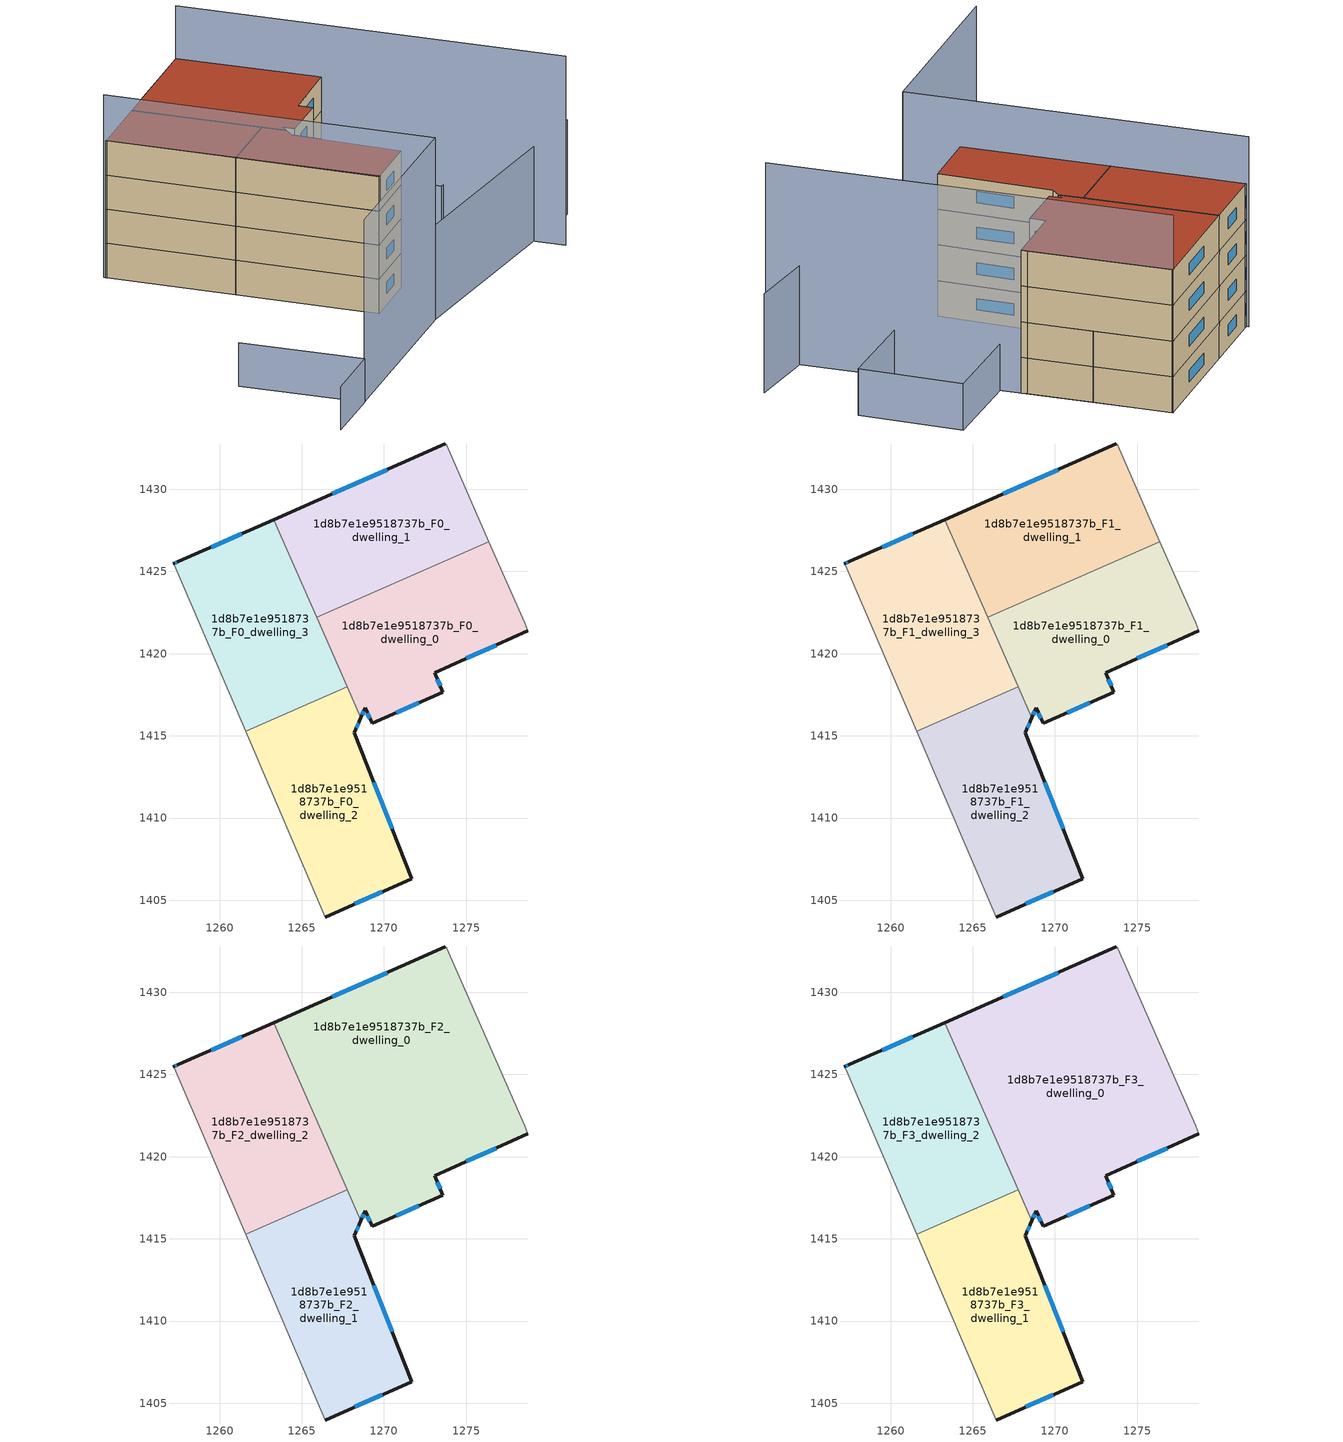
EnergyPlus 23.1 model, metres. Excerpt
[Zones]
1d8b7e1e9518737b_F0_dwelling_0
 floor ground (EU_floor_Construction): 1276.39,1426.8 1278.55,1421.87 1278.74,1421.39 1273.08,1418.84 1273.58,1417.64 1269.27,1415.76 1268.86,1416.7 1268.59,1416.09 1265.91,1422.21 z0
 wall outside (EU_wall_Construction): 1268.59,1416.09 1268.86,1416.7 1269.27,1415.76 1273.58,1417.64 1273.08,1418.84 1278.74,1421.39 z0:3
 wall to 1d8b7e1e9518737b_F0_dwelling_1 (EU_wall_Construction): 1276.39,1426.8 1265.91,1422.21 z0:3
 wall adiabatic (EU_wall_Construction): 1278.74,1421.39 1278.55,1421.87 1276.39,1426.8 z0:3
 wall to 1d8b7e1e9518737b_F0_dwelling_3 (EU_wall_Construction): 1265.91,1422.21 1267.77,1417.97 z0:3
 wall to 1d8b7e1e9518737b_F0_dwelling_2 (EU_wall_Construction): 1267.77,1417.97 1268.59,1416.09 z0:3
 window (EU_Window_Construction): 1269,1416.38 1269.13,1416.08 / 1268.68,1416.3 1268.77,1416.49 / 1275.01,1419.7 1276.82,1420.52 / 1273.41,1418.05 1273.25,1418.43 / 1270.74,1416.4 1272.12,1417 z1.02:1.98
1d8b7e1e9518737b_F0_dwelling_1
 floor ground (EU_floor_Construction): 1273.81,1432.68 1276.39,1426.8 1265.91,1422.21 1263.31,1428.15 1273.74,1432.75 z0
 wall outside (EU_wall_Construction): 1273.74,1432.75 1263.31,1428.15 z0:3
 wall adiabatic (EU_wall_Construction): 1276.39,1426.8 1273.81,1432.68 1273.74,1432.75 z0:3
 wall to 1d8b7e1e9518737b_F0_dwelling_3 (EU_wall_Construction): 1263.3,1428.15 1265.91,1422.21 z0:3
 window (EU_Window_Construction): 1270.19,1431.18 1266.85,1429.72 z1.02:1.98
1d8b7e1e9518737b_F0_dwelling_2
 floor ground (EU_floor_Construction): 1268.59,1416.09 1268.19,1415.18 1271.69,1406.33 1266.43,1403.98 1261.59,1415.27 1267.77,1417.97 z0
 wall outside (EU_wall_Construction): 1266.43,1403.98 1271.69,1406.33 1268.19,1415.18 1268.59,1416.09 z0:3
 wall to 1d8b7e1e9518737b_F0_dwelling_3 (EU_wall_Construction): 1267.77,1417.97 1261.59,1415.27 z0:3
 wall adiabatic (EU_wall_Construction): 1261.59,1415.27 1266.43,1403.98 z0:3
 window (EU_Window_Construction): 1268.33,1415.49 1268.46,1415.78 / 1270.5,1409.34 1269.38,1412.17 / 1268.22,1404.78 1269.9,1405.53 z1.02:1.98
1d8b7e1e9518737b_F0_dwelling_3
 floor ground (EU_floor_Construction): 1263.31,1428.15 1267.77,1417.97 1261.59,1415.27 1257.25,1425.4 1257.19,1425.46 1257.53,1425.61 z0
 wall outside (EU_wall_Construction): 1263.31,1428.15 1257.53,1425.61 1257.19,1425.46 z0:3
 wall adiabatic (EU_wall_Construction): 1257.19,1425.46 1257.25,1425.4 1261.59,1415.27 z0:3
 window (EU_Window_Construction): 1261.34,1427.29 1259.49,1426.47 / 1257.41,1425.56 1257.3,1425.51 z1.02:1.98
1d8b7e1e9518737b_F1_dwelling_0
 floor to 1d8b7e1e9518737b_F0_dwelling_0 (EU_floor_Construction): 1276.39,1426.8 1278.55,1421.87 1278.74,1421.39 1273.08,1418.84 1273.58,1417.64 1269.27,1415.76 1268.86,1416.7 1268.59,1416.09 1265.91,1422.21 z3
 wall outside (EU_wall_Construction): 1268.59,1416.09 1268.86,1416.7 1269.27,1415.76 1273.58,1417.64 1273.08,1418.84 1278.74,1421.39 z3:6
 wall to 1d8b7e1e9518737b_F1_dwelling_1 (EU_wall_Construction): 1276.39,1426.8 1265.91,1422.21 z3:6
 wall adiabatic (EU_wall_Construction): 1278.74,1421.39 1278.55,1421.87 1276.39,1426.8 z3:6
 wall to 1d8b7e1e9518737b_F1_dwelling_3 (EU_wall_Construction): 1265.91,1422.21 1267.77,1417.97 z3:6
 wall to 1d8b7e1e9518737b_F1_dwelling_2 (EU_wall_Construction): 1267.77,1417.97 1268.59,1416.09 z3:6
 window (EU_Window_Construction): 1269,1416.38 1269.13,1416.08 / 1268.68,1416.3 1268.77,1416.49 / 1275.01,1419.7 1276.82,1420.52 / 1273.41,1418.05 1273.25,1418.43 / 1270.74,1416.4 1272.12,1417 z4.02:4.98
1d8b7e1e9518737b_F1_dwelling_1
 floor to 1d8b7e1e9518737b_F0_dwelling_1 (EU_floor_Construction): 1273.81,1432.68 1276.39,1426.8 1265.91,1422.21 1263.31,1428.15 1273.74,1432.75 z3
 wall outside (EU_wall_Construction): 1273.74,1432.75 1263.31,1428.15 z3:6
 wall adiabatic (EU_wall_Construction): 1276.39,1426.8 1273.81,1432.68 1273.74,1432.75 z3:6
 wall to 1d8b7e1e9518737b_F1_dwelling_3 (EU_wall_Construction): 1263.3,1428.15 1265.91,1422.21 z3:6
 window (EU_Window_Construction): 1270.19,1431.18 1266.85,1429.72 z4.02:4.98
1d8b7e1e9518737b_F1_dwelling_2
 floor to 1d8b7e1e9518737b_F0_dwelling_2 (EU_floor_Construction): 1268.59,1416.09 1268.19,1415.18 1271.69,1406.33 1266.43,1403.98 1261.59,1415.27 1267.77,1417.97 z3
 wall outside (EU_wall_Construction): 1266.43,1403.98 1271.69,1406.33 1268.19,1415.18 1268.59,1416.09 z3:6
 wall to 1d8b7e1e9518737b_F1_dwelling_3 (EU_wall_Construction): 1267.77,1417.97 1261.59,1415.27 z3:6
 wall adiabatic (EU_wall_Construction): 1261.59,1415.27 1266.43,1403.98 z3:6
 window (EU_Window_Construction): 1268.33,1415.49 1268.46,1415.78 / 1270.5,1409.34 1269.38,1412.17 / 1268.22,1404.78 1269.9,1405.53 z4.02:4.98
1d8b7e1e9518737b_F1_dwelling_3
 floor to 1d8b7e1e9518737b_F0_dwelling_3 (EU_floor_Construction): 1263.31,1428.15 1267.77,1417.97 1261.59,1415.27 1257.25,1425.4 1257.19,1425.46 1257.53,1425.61 z3
 wall outside (EU_wall_Construction): 1263.31,1428.15 1257.53,1425.61 1257.19,1425.46 z3:6
 wall adiabatic (EU_wall_Construction): 1257.19,1425.46 1257.25,1425.4 1261.59,1415.27 z3:6
 window (EU_Window_Construction): 1261.34,1427.29 1259.49,1426.47 / 1257.41,1425.56 1257.3,1425.51 z4.02:4.98
1d8b7e1e9518737b_F2_dwelling_0
 floor to 1d8b7e1e9518737b_F1_dwelling_0 (EU_floor_Construction): 1276.39,1426.8 1278.55,1421.87 1278.74,1421.39 1273.08,1418.84 1273.58,1417.64 1269.27,1415.76 1268.86,1416.7 1268.59,1416.09 1265.91,1422.21 z6
 floor to 1d8b7e1e9518737b_F1_dwelling_1 (EU_floor_Construction): 1273.81,1432.68 1276.39,1426.8 1265.91,1422.21 1263.31,1428.15 1273.74,1432.75 z6
 wall outside (EU_wall_Construction): 1268.59,1416.09 1268.86,1416.7 1269.27,1415.76 1273.58,1417.64 1273.08,1418.84 1278.74,1421.39 / 1273.74,1432.75 1263.31,1428.15 z6:9
 wall adiabatic (EU_wall_Construction): 1278.74,1421.39 1278.55,1421.87 1273.81,1432.68 1273.74,1432.75 z6:9
 wall to 1d8b7e1e9518737b_F2_dwelling_2 (EU_wall_Construction): 1263.31,1428.15 1267.77,1417.97 z6:9
 wall to 1d8b7e1e9518737b_F2_dwelling_1 (EU_wall_Construction): 1267.77,1417.97 1268.59,1416.09 z6:9
 window (EU_Window_Construction): 1269,1416.38 1269.13,1416.08 / 1268.68,1416.3 1268.77,1416.49 / 1270.19,1431.18 1266.85,1429.72 / 1275.01,1419.7 1276.82,1420.52 / 1273.41,1418.05 1273.25,1418.43 / 1270.74,1416.4 1272.12,1417 z7.02:7.98
1d8b7e1e9518737b_F2_dwelling_1
 floor to 1d8b7e1e9518737b_F1_dwelling_2 (EU_floor_Construction): 1268.59,1416.09 1268.19,1415.18 1271.69,1406.33 1266.43,1403.98 1261.59,1415.27 1267.77,1417.97 z6
 wall outside (EU_wall_Construction): 1266.43,1403.98 1271.69,1406.33 1268.19,1415.18 1268.59,1416.09 z6:9
 wall to 1d8b7e1e9518737b_F2_dwelling_2 (EU_wall_Construction): 1267.77,1417.97 1261.59,1415.27 z6:9
 wall adiabatic (EU_wall_Construction): 1261.59,1415.27 1266.43,1403.98 z6:9
 window (EU_Window_Construction): 1268.33,1415.49 1268.46,1415.78 / 1270.5,1409.34 1269.38,1412.17 / 1268.22,1404.78 1269.9,1405.53 z7.02:7.98
1d8b7e1e9518737b_F2_dwelling_2
 floor to 1d8b7e1e9518737b_F1_dwelling_3 (EU_floor_Construction): 1263.31,1428.15 1267.77,1417.97 1261.59,1415.27 1257.25,1425.4 1257.19,1425.46 1257.53,1425.61 z6
 wall outside (EU_wall_Construction): 1263.31,1428.15 1257.53,1425.61 1257.19,1425.46 z6:9
 wall adiabatic (EU_wall_Construction): 1257.19,1425.46 1257.25,1425.4 1261.59,1415.27 z6:9
 window (EU_Window_Construction): 1261.34,1427.29 1259.49,1426.47 / 1257.41,1425.56 1257.3,1425.51 z7.02:7.98
1d8b7e1e9518737b_F3_dwelling_0
 floor to 1d8b7e1e9518737b_F2_dwelling_0 (EU_floor_Construction): 1273.81,1432.68 1278.55,1421.87 1278.74,1421.39 1273.08,1418.84 1273.58,1417.64 1269.27,1415.76 1268.86,1416.7 1268.59,1416.09 1263.31,1428.15 1273.74,1432.75 z9
 wall outside (EU_wall_Construction): 1268.59,1416.09 1268.86,1416.7 1269.27,1415.76 1273.58,1417.64 1273.08,1418.84 1278.74,1421.39 / 1273.74,1432.75 1263.31,1428.15 z9:12
 wall adiabatic (EU_wall_Construction): 1278.74,1421.39 1278.55,1421.87 1273.81,1432.68 1273.74,1432.75 z9:12
 wall to 1d8b7e1e9518737b_F3_dwelling_2 (EU_wall_Construction): 1263.31,1428.15 1267.77,1417.97 z9:12
 wall to 1d8b7e1e9518737b_F3_dwelling_1 (EU_wall_Construction): 1267.77,1417.97 1268.59,1416.09 z9:12
 window (EU_Window_Construction): 1269,1416.38 1269.13,1416.08 / 1268.68,1416.3 1268.77,1416.49 / 1270.19,1431.18 1266.85,1429.72 / 1275.01,1419.7 1276.82,1420.52 / 1273.41,1418.05 1273.25,1418.43 / 1270.74,1416.4 1272.12,1417 z10.02:10.98
 roof outside (EU_roof_Construction): 1273.58,1417.64 1273.08,1418.84 1278.74,1421.39 1278.55,1421.87 1273.81,1432.68 1273.74,1432.75 1263.31,1428.15 1268.59,1416.09 1268.86,1416.7 1269.27,1415.76 z12
1d8b7e1e9518737b_F3_dwelling_1
 floor to 1d8b7e1e9518737b_F2_dwelling_1 (EU_floor_Construction): 1268.59,1416.09 1268.19,1415.18 1271.69,1406.33 1266.43,1403.98 1261.59,1415.27 1267.77,1417.97 z9
 wall outside (EU_wall_Construction): 1266.43,1403.98 1271.69,1406.33 1268.19,1415.18 1268.59,1416.09 z9:12
 wall to 1d8b7e1e9518737b_F3_dwelling_2 (EU_wall_Construction): 1267.77,1417.97 1261.59,1415.27 z9:12
 wall adiabatic (EU_wall_Construction): 1261.59,1415.27 1266.43,1403.98 z9:12
 window (EU_Window_Construction): 1268.33,1415.49 1268.46,1415.78 / 1270.5,1409.34 1269.38,1412.17 / 1268.22,1404.78 1269.9,1405.53 z10.02:10.98
 roof outside (EU_roof_Construction): 1271.69,1406.33 1268.19,1415.18 1268.59,1416.09 1267.77,1417.97 1261.59,1415.27 1266.43,1403.98 z12
1d8b7e1e9518737b_F3_dwelling_2
 floor to 1d8b7e1e9518737b_F2_dwelling_2 (EU_floor_Construction): 1263.31,1428.15 1267.77,1417.97 1261.59,1415.27 1257.25,1425.4 1257.19,1425.46 1257.53,1425.61 z9
 wall outside (EU_wall_Construction): 1263.31,1428.15 1257.53,1425.61 1257.19,1425.46 z9:12
 wall adiabatic (EU_wall_Construction): 1257.19,1425.46 1257.25,1425.4 1261.59,1415.27 z9:12
 window (EU_Window_Construction): 1261.34,1427.29 1259.49,1426.47 / 1257.41,1425.56 1257.3,1425.51 z10.02:10.98
 roof outside (EU_roof_Construction): 1267.77,1417.97 1263.31,1428.15 1257.53,1425.61 1257.19,1425.46 1257.25,1425.4 1261.59,1415.27 z12
shading: 1268.26,1399.73 1291.97,1406.52 z0:8.3; 1247.58,1402.33 1251.88,1392.52 / 1251.88,1392.52 1246.27,1390.06 z0:3.8; 1257.14,1425.65 1268.45,1399.77 / 1268.45,1399.77 1251.86,1392.52 z0:16; 1279.42,1419.8 1287.24,1422.98 / 1287.24,1422.98 1290.49,1415 / 1290.49,1415 1282.68,1411.81 / 1282.68,1411.81 1279.42,1419.8 z0:3.9; 1287.12,1402.32 1273.77,1432.76 z0:16.6
[Building]
EU S2 Campaign: North Axis=0; Terrain=City; Solar Distribution=FullExterior
[Site:Location]
Vienna: Latitude=48; Longitude=16.5; Time Zone=1; Elevation=183
[SizingPeriod:WeatherFileDays]
AnnualSizingPeriod: Begin Month=1; Begin Day of Month=1; End Month=12; End Day of Month=31; Day of Week for Start Day=Monday; Use Weather File Daylight Saving Period=No; Use Weather File Rain and Snow Indicators=No
[MATERIAL]
EU_InternalMass_Material: Roughness=MediumRough; Thickness=0.1; Conductivity=1; Density=1800; Specific Heat=900; Thermal Absorptance=0.9; Solar Absorptance=0.7; Visible Absorptance=0.7
[MATERIAL:NOMASS] Roughness=MediumRough; Thermal Absorptance=0.9; Solar Absorptance=0.7; Visible Absorptance=0.7
Name | Thermal Resistance
EU_wall_NoMass | 0.942466
EU_roof_NoMass | 0.551687
EU_floor_NoMass | 0.66527
[WINDOWMATERIAL:SIMPLEGLAZINGSYSTEM]
EU_Window_SimpleGlazing: UFactor=2.03367; Solar Heat Gain Coefficient=0.65; Visible Transmittance=0.65
[CONSTRUCTION]
EU_wall_Construction: EU_wall_NoMass
EU_roof_Construction: EU_roof_NoMass
EU_floor_Construction: EU_floor_NoMass
EU_Window_Construction: EU_Window_SimpleGlazing
EU_InternalMass_Construction: EU_InternalMass_Material
[ZONE] Type=1; Multiplier=1; Ceiling Height=autocalculate; Floor Area=autocalculate; Part of Total Floor Area=Yes
Name | Volume
1d8b7e1e9518737b_F0_dwelling_0; 1d8b7e1e9518737b_F1_dwelling_0 | 223.102
1d8b7e1e9518737b_F2_dwelling_0; 1d8b7e1e9518737b_F3_dwelling_0 | 446.21
1d8b7e1e9518737b_F0_dwelling_1; 1d8b7e1e9518737b_F1_dwelling_1; 1d8b7e1e9518737b_F2_dwelling_2; 1d8b7e1e9518737b_F3_dwelling_2; 1d8b7e1e9518737b_F0_dwelling_3; 1d8b7e1e9518737b_F1_dwelling_3 | 223.118
1d8b7e1e9518737b_F2_dwelling_1; 1d8b7e1e9518737b_F3_dwelling_1; 1d8b7e1e9518737b_F0_dwelling_2; 1d8b7e1e9518737b_F1_dwelling_2 | 223.107
[INTERNALMASS] Construction=EU_InternalMass_Construction
Name | Zone or ZoneList | Surface Area
1d8b7e1e9518737b_F0_dwelling_0_EU_InternalMass | 1d8b7e1e9518737b_F0_dwelling_0 | 74.3676
1d8b7e1e9518737b_F0_dwelling_1_EU_InternalMass | 1d8b7e1e9518737b_F0_dwelling_1 | 74.3729
1d8b7e1e9518737b_F0_dwelling_2_EU_InternalMass | 1d8b7e1e9518737b_F0_dwelling_2 | 74.3689
1d8b7e1e9518737b_F0_dwelling_3_EU_InternalMass | 1d8b7e1e9518737b_F0_dwelling_3 | 74.3724
1d8b7e1e9518737b_F1_dwelling_0_EU_InternalMass | 1d8b7e1e9518737b_F1_dwelling_0 | 74.3676
1d8b7e1e9518737b_F1_dwelling_1_EU_InternalMass | 1d8b7e1e9518737b_F1_dwelling_1 | 74.3729
1d8b7e1e9518737b_F1_dwelling_2_EU_InternalMass | 1d8b7e1e9518737b_F1_dwelling_2 | 74.3689
1d8b7e1e9518737b_F1_dwelling_3_EU_InternalMass | 1d8b7e1e9518737b_F1_dwelling_3 | 74.3724
1d8b7e1e9518737b_F2_dwelling_0_EU_InternalMass | 1d8b7e1e9518737b_F2_dwelling_0 | 148.737
1d8b7e1e9518737b_F2_dwelling_1_EU_InternalMass | 1d8b7e1e9518737b_F2_dwelling_1 | 74.3689
1d8b7e1e9518737b_F2_dwelling_2_EU_InternalMass | 1d8b7e1e9518737b_F2_dwelling_2 | 74.3724
1d8b7e1e9518737b_F3_dwelling_0_EU_InternalMass | 1d8b7e1e9518737b_F3_dwelling_0 | 148.737
1d8b7e1e9518737b_F3_dwelling_1_EU_InternalMass | 1d8b7e1e9518737b_F3_dwelling_1 | 74.3689
1d8b7e1e9518737b_F3_dwelling_2_EU_InternalMass | 1d8b7e1e9518737b_F3_dwelling_2 | 74.3724
[OTHEREQUIPMENT] Fuel Type=Electricity; Design Level Calculation Method=Watts/Area; Power per Zone Floor Area=1; Fraction Latent=0; Fraction Radiant=0; Fraction Lost=0; Carbon Dioxide Generation Rate=0; EndUse Subcategory=EU_Step8_InternalGains
Name | Zone or ZoneList or Space or SpaceList | Schedule
EU_Step8_InternalGain_1d8b7e1e9518737b_F0_dwelling_0_f000 | 1d8b7e1e9518737b_F0_dwelling_0 | EU_Step8_GainSchedule_1d8b7e1e9518737b_F0_dwelling_0_f000
EU_Step8_InternalGain_1d8b7e1e9518737b_F0_dwelling_1_f000 | 1d8b7e1e9518737b_F0_dwelling_1 | EU_Step8_GainSchedule_1d8b7e1e9518737b_F0_dwelling_1_f000
EU_Step8_InternalGain_1d8b7e1e9518737b_F0_dwelling_2_f000 | 1d8b7e1e9518737b_F0_dwelling_2 | EU_Step8_GainSchedule_1d8b7e1e9518737b_F0_dwelling_2_f000
EU_Step8_InternalGain_1d8b7e1e9518737b_F0_dwelling_3_f000 | 1d8b7e1e9518737b_F0_dwelling_3 | EU_Step8_GainSchedule_1d8b7e1e9518737b_F0_dwelling_3_f000
EU_Step8_InternalGain_1d8b7e1e9518737b_F1_dwelling_0_f000 | 1d8b7e1e9518737b_F1_dwelling_0 | EU_Step8_GainSchedule_1d8b7e1e9518737b_F1_dwelling_0_f000
EU_Step8_InternalGain_1d8b7e1e9518737b_F1_dwelling_1_f000 | 1d8b7e1e9518737b_F1_dwelling_1 | EU_Step8_GainSchedule_1d8b7e1e9518737b_F1_dwelling_1_f000
EU_Step8_InternalGain_1d8b7e1e9518737b_F1_dwelling_2_f000 | 1d8b7e1e9518737b_F1_dwelling_2 | EU_Step8_GainSchedule_1d8b7e1e9518737b_F1_dwelling_2_f000
EU_Step8_InternalGain_1d8b7e1e9518737b_F1_dwelling_3_f000 | 1d8b7e1e9518737b_F1_dwelling_3 | EU_Step8_GainSchedule_1d8b7e1e9518737b_F1_dwelling_3_f000
EU_Step8_InternalGain_1d8b7e1e9518737b_F2_dwelling_0_f000 | 1d8b7e1e9518737b_F2_dwelling_0 | EU_Step8_GainSchedule_1d8b7e1e9518737b_F2_dwelling_0_f000
EU_Step8_InternalGain_1d8b7e1e9518737b_F2_dwelling_1_f000 | 1d8b7e1e9518737b_F2_dwelling_1 | EU_Step8_GainSchedule_1d8b7e1e9518737b_F2_dwelling_1_f000
EU_Step8_InternalGain_1d8b7e1e9518737b_F2_dwelling_2_f000 | 1d8b7e1e9518737b_F2_dwelling_2 | EU_Step8_GainSchedule_1d8b7e1e9518737b_F2_dwelling_2_f000
EU_Step8_InternalGain_1d8b7e1e9518737b_F3_dwelling_0_f000 | 1d8b7e1e9518737b_F3_dwelling_0 | EU_Step8_GainSchedule_1d8b7e1e9518737b_F3_dwelling_0_f000
EU_Step8_InternalGain_1d8b7e1e9518737b_F3_dwelling_1_f000 | 1d8b7e1e9518737b_F3_dwelling_1 | EU_Step8_GainSchedule_1d8b7e1e9518737b_F3_dwelling_1_f000
EU_Step8_InternalGain_1d8b7e1e9518737b_F3_dwelling_2_f000 | 1d8b7e1e9518737b_F3_dwelling_2 | EU_Step8_GainSchedule_1d8b7e1e9518737b_F3_dwelling_2_f000
[ZONEVENTILATION:DESIGNFLOWRATE] Schedule=EU_AlwaysOn; Design Flow Rate Calculation Method=AirChanges/Hour; Air Changes per Hour=0.530523; Ventilation Type=Natural; Fan Pressure Rise=0; Fan Total Efficiency=1; Constant Term Coefficient=1; Temperature Term Coefficient=0; Velocity Term Coefficient=0; Velocity Squared Term Coefficient=0; Minimum Indoor Temperature=-100; Maximum Indoor Temperature=100; Delta Temperature=-100; Minimum Outdoor Temperature=-100; Maximum Outdoor Temperature=100; Maximum Wind Speed=40
Name | Zone or ZoneList or Space or SpaceList
EU_ConstantAir_1d8b7e1e9518737b_F0_dwelling_0 | 1d8b7e1e9518737b_F0_dwelling_0
EU_ConstantAir_1d8b7e1e9518737b_F0_dwelling_1 | 1d8b7e1e9518737b_F0_dwelling_1
EU_ConstantAir_1d8b7e1e9518737b_F0_dwelling_2 | 1d8b7e1e9518737b_F0_dwelling_2
EU_ConstantAir_1d8b7e1e9518737b_F0_dwelling_3 | 1d8b7e1e9518737b_F0_dwelling_3
EU_ConstantAir_1d8b7e1e9518737b_F1_dwelling_0 | 1d8b7e1e9518737b_F1_dwelling_0
EU_ConstantAir_1d8b7e1e9518737b_F1_dwelling_1 | 1d8b7e1e9518737b_F1_dwelling_1
EU_ConstantAir_1d8b7e1e9518737b_F1_dwelling_2 | 1d8b7e1e9518737b_F1_dwelling_2
EU_ConstantAir_1d8b7e1e9518737b_F1_dwelling_3 | 1d8b7e1e9518737b_F1_dwelling_3
EU_ConstantAir_1d8b7e1e9518737b_F2_dwelling_0 | 1d8b7e1e9518737b_F2_dwelling_0
EU_ConstantAir_1d8b7e1e9518737b_F2_dwelling_1 | 1d8b7e1e9518737b_F2_dwelling_1
EU_ConstantAir_1d8b7e1e9518737b_F2_dwelling_2 | 1d8b7e1e9518737b_F2_dwelling_2
EU_ConstantAir_1d8b7e1e9518737b_F3_dwelling_0 | 1d8b7e1e9518737b_F3_dwelling_0
EU_ConstantAir_1d8b7e1e9518737b_F3_dwelling_1 | 1d8b7e1e9518737b_F3_dwelling_1
EU_ConstantAir_1d8b7e1e9518737b_F3_dwelling_2 | 1d8b7e1e9518737b_F3_dwelling_2
[HVACTEMPLATE:THERMOSTAT] Constant Heating Setpoint=20; Constant Cooling Setpoint=50
EU_HeatOnly_1d8b7e1e9518737b_F0_dwelling_0; EU_HeatOnly_1d8b7e1e9518737b_F0_dwelling_1; EU_HeatOnly_1d8b7e1e9518737b_F0_dwelling_2; EU_HeatOnly_1d8b7e1e9518737b_F0_dwelling_3; EU_HeatOnly_1d8b7e1e9518737b_F1_dwelling_0; EU_HeatOnly_1d8b7e1e9518737b_F1_dwelling_1; EU_HeatOnly_1d8b7e1e9518737b_F1_dwelling_2; EU_HeatOnly_1d8b7e1e9518737b_F1_dwelling_3; EU_HeatOnly_1d8b7e1e9518737b_F2_dwelling_0; EU_HeatOnly_1d8b7e1e9518737b_F2_dwelling_1; EU_HeatOnly_1d8b7e1e9518737b_F2_dwelling_2; EU_HeatOnly_1d8b7e1e9518737b_F3_dwelling_0; EU_HeatOnly_1d8b7e1e9518737b_F3_dwelling_1; EU_HeatOnly_1d8b7e1e9518737b_F3_dwelling_2
[HVACTEMPLATE:ZONE:IDEALLOADSAIRSYSTEM] System Availability Schedule=EU_AlwaysOn; Maximum Heating Supply Air Temperature=50; Minimum Cooling Supply Air Temperature=13; Maximum Heating Supply Air Humidity Ratio=0.0156; Minimum Cooling Supply Air Humidity Ratio=0.0077; Heating Limit=NoLimit; Cooling Limit=NoLimit; Heating Availability Schedule=EU_AlwaysOn; Cooling Availability Schedule=EU_CoolingOff; Dehumidification Control Type=ConstantSensibleHeatRatio; Cooling Sensible Heat Ratio=0.7; Dehumidification Setpoint=60; Humidification Control Type=None; Humidification Setpoint=30; Outdoor Air Method=None; Outdoor Air Flow Rate per Person=0.00944; Outdoor Air Flow Rate per Zone Floor Area=0; Outdoor Air Flow Rate per Zone=0; Demand Controlled Ventilation Type=None; Outdoor Air Economizer Type=NoEconomizer; Heat Recovery Type=None; Sensible Heat Recovery Effectiveness=0.7; Latent Heat Recovery Effectiveness=0.65
Name | Template Thermostat
1d8b7e1e9518737b_F0_dwelling_0 | EU_HeatOnly_1d8b7e1e9518737b_F0_dwelling_0
1d8b7e1e9518737b_F0_dwelling_1 | EU_HeatOnly_1d8b7e1e9518737b_F0_dwelling_1
1d8b7e1e9518737b_F0_dwelling_2 | EU_HeatOnly_1d8b7e1e9518737b_F0_dwelling_2
1d8b7e1e9518737b_F0_dwelling_3 | EU_HeatOnly_1d8b7e1e9518737b_F0_dwelling_3
1d8b7e1e9518737b_F1_dwelling_0 | EU_HeatOnly_1d8b7e1e9518737b_F1_dwelling_0
1d8b7e1e9518737b_F1_dwelling_1 | EU_HeatOnly_1d8b7e1e9518737b_F1_dwelling_1
1d8b7e1e9518737b_F1_dwelling_2 | EU_HeatOnly_1d8b7e1e9518737b_F1_dwelling_2
1d8b7e1e9518737b_F1_dwelling_3 | EU_HeatOnly_1d8b7e1e9518737b_F1_dwelling_3
1d8b7e1e9518737b_F2_dwelling_0 | EU_HeatOnly_1d8b7e1e9518737b_F2_dwelling_0
1d8b7e1e9518737b_F2_dwelling_1 | EU_HeatOnly_1d8b7e1e9518737b_F2_dwelling_1
1d8b7e1e9518737b_F2_dwelling_2 | EU_HeatOnly_1d8b7e1e9518737b_F2_dwelling_2
1d8b7e1e9518737b_F3_dwelling_0 | EU_HeatOnly_1d8b7e1e9518737b_F3_dwelling_0
1d8b7e1e9518737b_F3_dwelling_1 | EU_HeatOnly_1d8b7e1e9518737b_F3_dwelling_1
1d8b7e1e9518737b_F3_dwelling_2 | EU_HeatOnly_1d8b7e1e9518737b_F3_dwelling_2
[SIZING:ZONE] Zone Cooling Design Supply Air Temperature Input Method=SupplyAirTemperature; Zone Cooling Design Supply Air Temperature=13; Zone Heating Design Supply Air Temperature Input Method=SupplyAirTemperature; Zone Heating Design Supply Air Temperature=50; Zone Cooling Design Supply Air Humidity Ratio=0.008; Zone Heating Design Supply Air Humidity Ratio=0.008; Cooling Design Air Flow Method=DesignDay; Cooling Design Air Flow Rate=0; Cooling Minimum Air Flow per Zone Floor Area=0.000762; Cooling Minimum Air Flow=0; Cooling Minimum Air Flow Fraction=0.2; Heating Design Air Flow Method=DesignDay; Heating Design Air Flow Rate=0; Heating Maximum Air Flow per Zone Floor Area=0.002032; Heating Maximum Air Flow=0.141576; Heating Maximum Air Flow Fraction=0.3; Account for Dedicated Outdoor Air System=No; Dedicated Outdoor Air System Control Strategy=NeutralSupplyAir; Dedicated Outdoor Air Low Setpoint Temperature for Design=autosize; Dedicated Outdoor Air High Setpoint Temperature for Design=autosize; Zone Load Sizing Method=Sensible Load Only No Latent Load; Zone Latent Cooling Design Supply Air Humidity Ratio Input Method=HumidityRatioDifference; Zone Cooling Design Supply Air Humidity Ratio Difference=0.005; Zone Latent Heating Design Supply Air Humidity Ratio Input Method=HumidityRatioDifference; Zone Humidification Design Supply Air Humidity Ratio Difference=0.005
1d8b7e1e9518737b_F0_dwelling_0; 1d8b7e1e9518737b_F0_dwelling_1; 1d8b7e1e9518737b_F0_dwelling_2; 1d8b7e1e9518737b_F0_dwelling_3; 1d8b7e1e9518737b_F1_dwelling_0; 1d8b7e1e9518737b_F1_dwelling_1; 1d8b7e1e9518737b_F1_dwelling_2; 1d8b7e1e9518737b_F1_dwelling_3; 1d8b7e1e9518737b_F2_dwelling_0; 1d8b7e1e9518737b_F2_dwelling_1; 1d8b7e1e9518737b_F2_dwelling_2; 1d8b7e1e9518737b_F3_dwelling_0; 1d8b7e1e9518737b_F3_dwelling_1; 1d8b7e1e9518737b_F3_dwelling_2
[SCHEDULE:CONSTANT]
Name | Hourly Value
EU_AlwaysOn | 1
EU_CoolingOff | 0
[SCHEDULE:FILE] Column Number=1; Rows to Skip at Top=0; Number of Hours of Data=8760; Column Separator=Comma; Interpolate to Timestep=No; Minutes per Item=60; Adjust Schedule for Daylight Savings=Yes
Name | File
EU_Step8_GainSchedule_1d8b7e1e9518737b_F0_dwelling_0_f000 | ../../schedules/1d8b7e1e9518737b/1d8b7e1e9518737b_F0_dwelling_0_f000_gain.csv
EU_Step8_GainSchedule_1d8b7e1e9518737b_F0_dwelling_1_f000 | ../../schedules/1d8b7e1e9518737b/1d8b7e1e9518737b_F0_dwelling_1_f000_gain.csv
EU_Step8_GainSchedule_1d8b7e1e9518737b_F0_dwelling_2_f000 | ../../schedules/1d8b7e1e9518737b/1d8b7e1e9518737b_F0_dwelling_2_f000_gain.csv
EU_Step8_GainSchedule_1d8b7e1e9518737b_F0_dwelling_3_f000 | ../../schedules/1d8b7e1e9518737b/1d8b7e1e9518737b_F0_dwelling_3_f000_gain.csv
EU_Step8_GainSchedule_1d8b7e1e9518737b_F1_dwelling_0_f000 | ../../schedules/1d8b7e1e9518737b/1d8b7e1e9518737b_F1_dwelling_0_f000_gain.csv
EU_Step8_GainSchedule_1d8b7e1e9518737b_F1_dwelling_1_f000 | ../../schedules/1d8b7e1e9518737b/1d8b7e1e9518737b_F1_dwelling_1_f000_gain.csv
EU_Step8_GainSchedule_1d8b7e1e9518737b_F1_dwelling_2_f000 | ../../schedules/1d8b7e1e9518737b/1d8b7e1e9518737b_F1_dwelling_2_f000_gain.csv
EU_Step8_GainSchedule_1d8b7e1e9518737b_F1_dwelling_3_f000 | ../../schedules/1d8b7e1e9518737b/1d8b7e1e9518737b_F1_dwelling_3_f000_gain.csv
EU_Step8_GainSchedule_1d8b7e1e9518737b_F2_dwelling_0_f000 | ../../schedules/1d8b7e1e9518737b/1d8b7e1e9518737b_F2_dwelling_0_f000_gain.csv
EU_Step8_GainSchedule_1d8b7e1e9518737b_F2_dwelling_1_f000 | ../../schedules/1d8b7e1e9518737b/1d8b7e1e9518737b_F2_dwelling_1_f000_gain.csv
EU_Step8_GainSchedule_1d8b7e1e9518737b_F2_dwelling_2_f000 | ../../schedules/1d8b7e1e9518737b/1d8b7e1e9518737b_F2_dwelling_2_f000_gain.csv
EU_Step8_GainSchedule_1d8b7e1e9518737b_F3_dwelling_0_f000 | ../../schedules/1d8b7e1e9518737b/1d8b7e1e9518737b_F3_dwelling_0_f000_gain.csv
EU_Step8_GainSchedule_1d8b7e1e9518737b_F3_dwelling_1_f000 | ../../schedules/1d8b7e1e9518737b/1d8b7e1e9518737b_F3_dwelling_1_f000_gain.csv
EU_Step8_GainSchedule_1d8b7e1e9518737b_F3_dwelling_2_f000 | ../../schedules/1d8b7e1e9518737b/1d8b7e1e9518737b_F3_dwelling_2_f000_gain.csv
